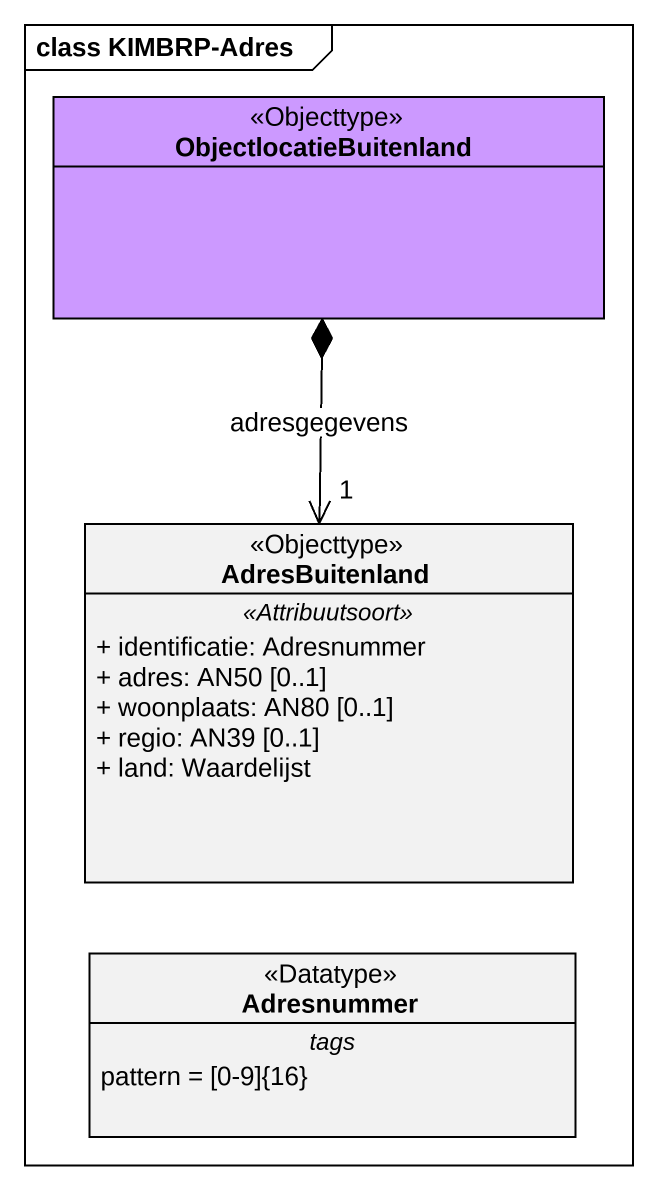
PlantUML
@startuml
mainframe class KIMBRP-Adres
hide circle
hide empty members
skinparam classAttributeIconSize 0
class ObjectlocatieBuitenland <<Objecttype>> #CC99FF
class AdresBuitenland <<Objecttype>> {
  .. <<Attribuutsoort>> ..
  + identificatie: Adresnummer
  + adres: AN50 [0..1]
  + woonplaats: AN80 [0..1]
  + regio: AN39 [0..1]
  + land: Waardelijst
}
class Adresnummer <<Datatype>> {
  -- tags --
  pattern = [0-9]{16}
}
ObjectlocatieBuitenland *--> "1" AdresBuitenland : adresgegevens
@enduml
